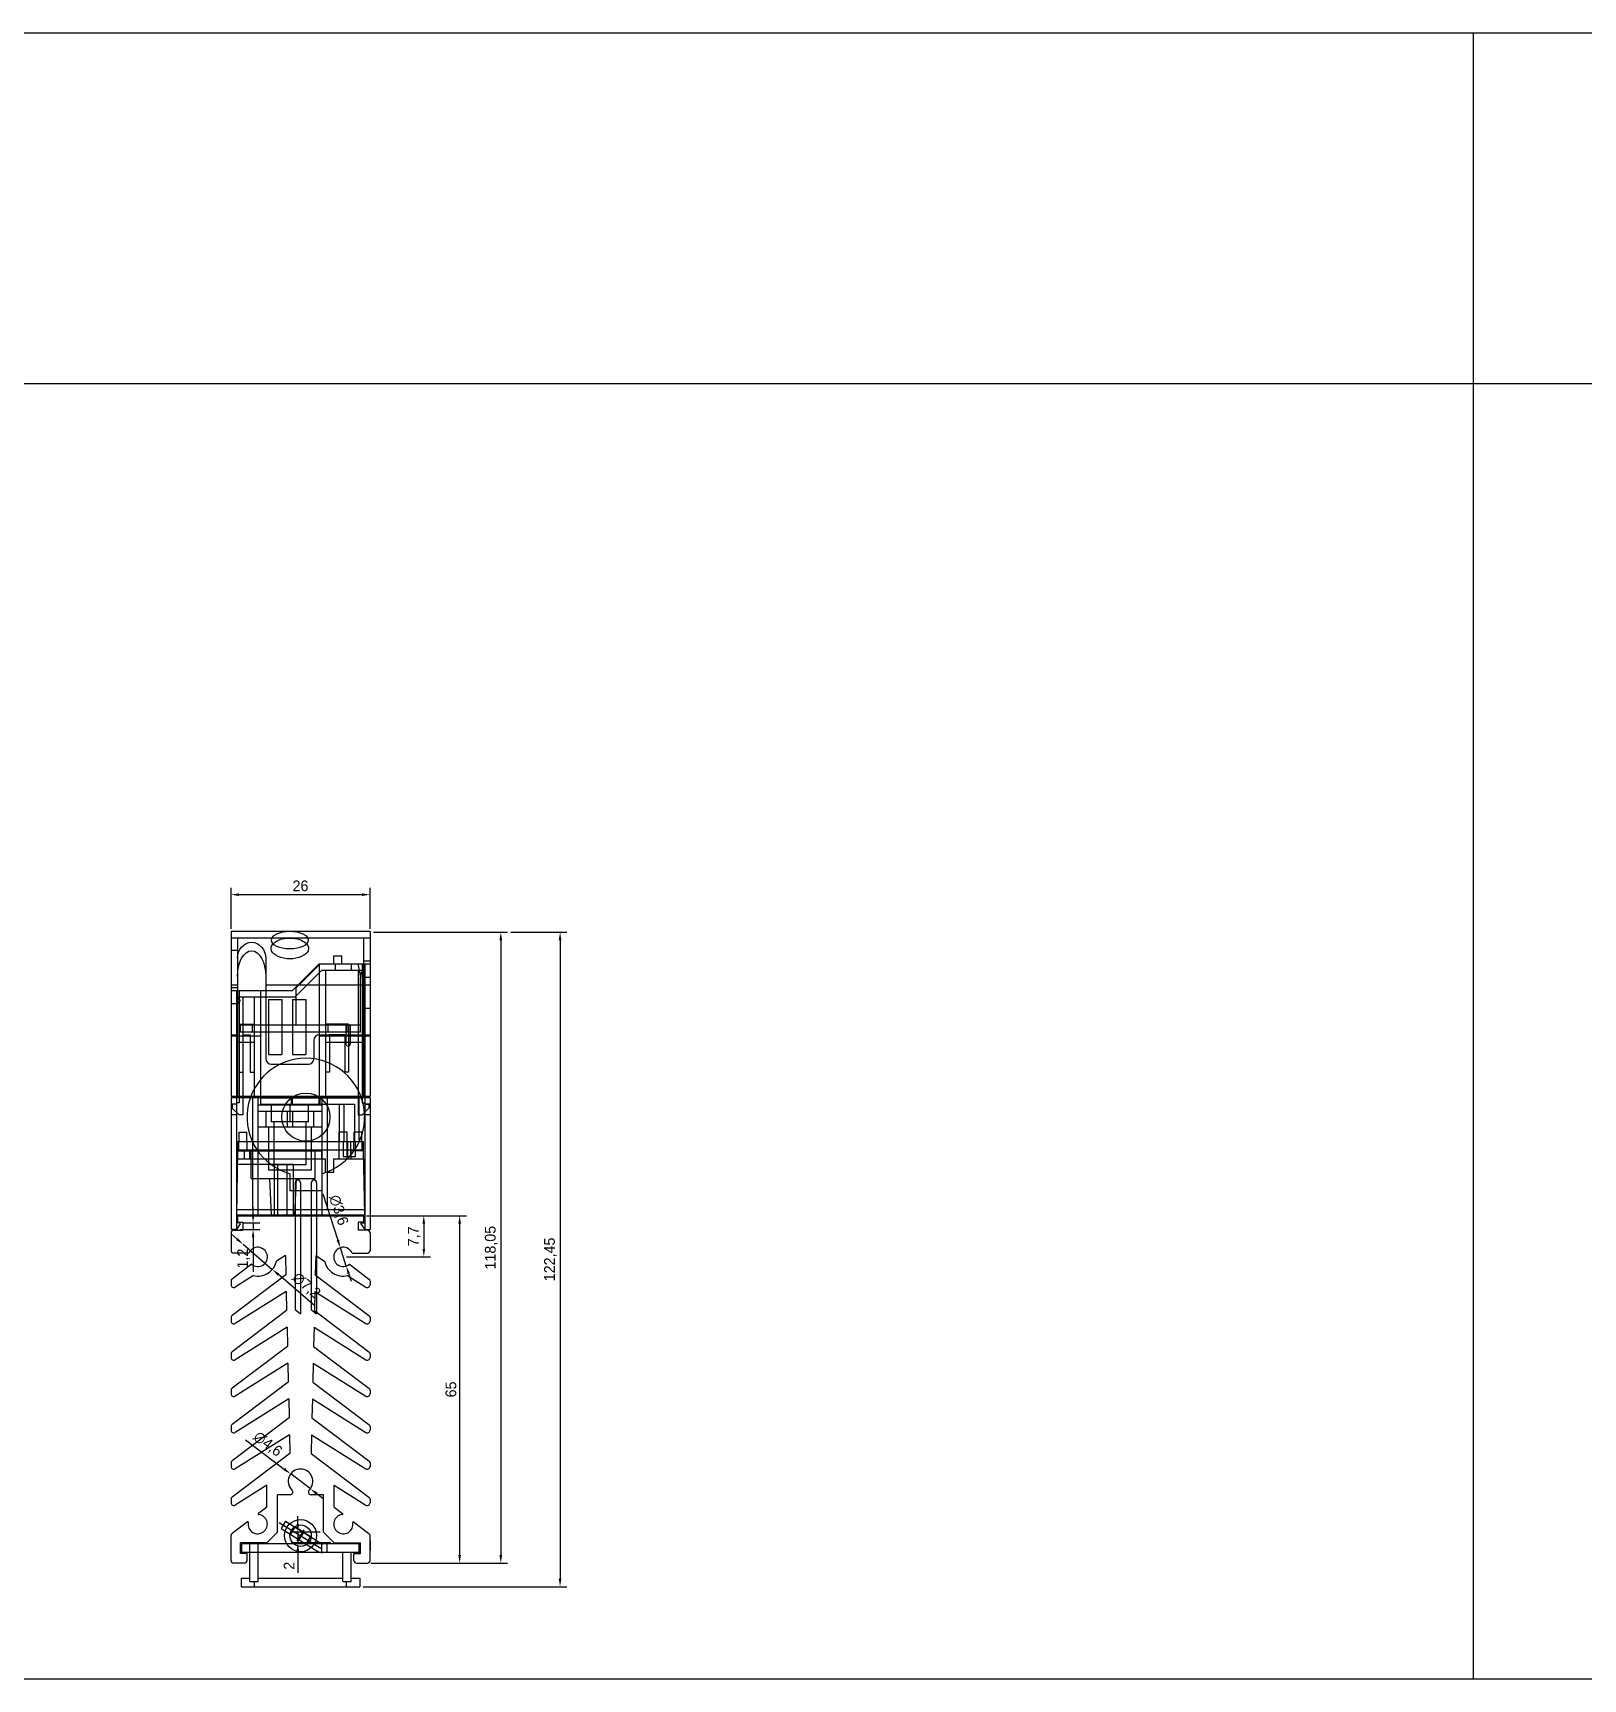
# Model space of a CAD drawing. Header units: millimetres. Extents: x 1406 to 2636, y 2148 to 2456.
# Drawn here: x 1731.1 to 2021.1, y 2147.7 to 2455.7 of the extents above; entities that cross this region are included whole.
import ezdxf

# ---------------------------------------------------------------- set-up
doc = ezdxf.new("R2010")
doc.units = ezdxf.units.MM
doc.linetypes.add('CENTER', pattern=[50.8, 31.75, -6.35, 6.35, -6.35])
for name, color, linetype in [('Bus-Bar', 7, 'Continuous'), ('CASE-COVER', 7, 'Continuous'), ('CASE-상', 7, 'Continuous'), ('CASE-하', 7, 'Continuous'), ('CT', 7, 'Continuous'), ('DINRAIL', 5, 'Continuous'), ('PCB', 7, 'Continuous'), ('SCR', 7, 'Continuous'), ('단자대', 7, 'Continuous'), ('방열판', 7, 'Continuous'), ('스프링', 3, 'Continuous')]:
    doc.layers.add(name, color=color, linetype=linetype)
doc.dimstyles.new('ISO-25', dxfattribs={"dimtxt": 2, "dimasz": 1.5, "dimexe": 1.25, "dimexo": 0.625, "dimtad": 1, "dimtxsty": 'Standard', "dimcen": 2.5, "dimclrd": 6, "dimclre": 6, "dimclrt": 1, "dimazin": 0, "dimtfac": 1, "dimtmove": 0, "dimatfit": 3, "dimfxl": 1, "dimarcsym": 0})

# ---------------------------------------------------------------- blocks, each defined once
blk = doc.blocks.new('*D406')
at = {"color": 6, "lineweight": -2, "transparency": 16777216}
for p, q in [((1780.7, 2176.71), (1780.7, 2178.21)), ((1784.88, 2175.21), (1779.45, 2175.21)), ((1780.7, 2175.21), (1780.7, 2173.21)), ((1786.88, 2173.21), (1779.45, 2173.21)), ((1780.7, 2171.71), (1780.7, 2167.63))]:
    blk.add_line(p, q, dxfattribs=at)
at = {"color": 6, "transparency": 16777216}
for points in [[(1780.45, 2176.71), (1780.95, 2176.71), (1780.7, 2175.21)], [(1780.45, 2171.71), (1780.95, 2171.71), (1780.7, 2173.21)]]:
    blk.add_solid(points, dxfattribs=at)
at = {"layer": 'Defpoints', "color": 0, "transparency": 16777216}
for p in [(1785.5, 2175.21), (1780.7, 2173.21), (1787.5, 2173.21)]:
    blk.add_point(p, dxfattribs=at)
at = {"color": 1, "transparency": 16777216, "insert": (1779.07, 2168.92), "char_height": 2, "attachment_point": 5, "rotation": 90}
blk.add_mtext('2', dxfattribs=at)
blk = doc.blocks.new('*D407')
at = {"color": 6, "lineweight": -2, "transparency": 16777216}
for p, q in [((1785.37, 2238.49), (1788.18, 2229.85)), ((1789.76, 2225), (1788.65, 2228.42)), ((1790.22, 2223.57), (1790.69, 2222.14))]:
    blk.add_line(p, q, dxfattribs=at)
at = {"color": 6, "transparency": 16777216}
for points in [[(1788.42, 2229.92), (1787.95, 2229.77), (1788.65, 2228.42)], [(1790.46, 2223.65), (1789.99, 2223.49), (1789.76, 2225)]]:
    blk.add_solid(points, dxfattribs=at)
at = {"layer": 'Defpoints', "color": 0, "transparency": 16777216}
for p in [(1788.65, 2228.42), (1789.76, 2225)]:
    blk.add_point(p, dxfattribs=at)
at = {"color": 1, "transparency": 16777216, "insert": (1788.25, 2235.43), "char_height": 2, "attachment_point": 5, "rotation": 288.0143}
blk.add_mtext('∅3,6', dxfattribs=at)
blk = doc.blocks.new('*D408')
at = {"color": 6, "lineweight": -2, "transparency": 16777216}
for p, q in [((1769.34, 2230.03), (1768.2, 2231.01)), ((1770.47, 2229.06), (1775.93, 2224.36)), ((1783.96, 2217.47), (1777.07, 2223.39))]:
    blk.add_line(p, q, dxfattribs=at)
at = {"color": 6, "transparency": 16777216}
for points in [[(1769.5, 2230.22), (1769.17, 2229.84), (1770.47, 2229.06)], [(1777.23, 2223.58), (1776.91, 2223.2), (1775.93, 2224.36)]]:
    blk.add_solid(points, dxfattribs=at)
at = {"layer": 'Defpoints', "color": 0, "transparency": 16777216}
for p in [(1770.47, 2229.06), (1775.93, 2224.36)]:
    blk.add_point(p, dxfattribs=at)
at = {"color": 1, "transparency": 16777216, "insert": (1782.25, 2221.3), "char_height": 2, "attachment_point": 5, "rotation": 319.3263}
blk.add_mtext('∅7,2', dxfattribs=at)
blk = doc.blocks.new('*D409')
at = {"color": 6, "lineweight": -2, "transparency": 16777216}
for p, q in [((1770.92, 2192.47), (1778.17, 2187)), ((1783.04, 2183.32), (1779.37, 2186.1)), ((1784.24, 2182.42), (1785.43, 2181.51))]:
    blk.add_line(p, q, dxfattribs=at)
at = {"color": 6, "transparency": 16777216}
for points in [[(1778.32, 2187.2), (1778.02, 2186.8), (1779.37, 2186.1)], [(1784.39, 2182.62), (1784.08, 2182.22), (1783.04, 2183.32)]]:
    blk.add_solid(points, dxfattribs=at)
at = {"layer": 'Defpoints', "color": 0, "transparency": 16777216}
for p in [(1779.37, 2186.1), (1783.04, 2183.32)]:
    blk.add_point(p, dxfattribs=at)
at = {"color": 1, "transparency": 16777216, "insert": (1775.03, 2191.62), "char_height": 2, "attachment_point": 5, "rotation": 322.9345}
blk.add_mtext('∅4,6', dxfattribs=at)
blk = doc.blocks.new('*D433')
at = {"color": 6, "lineweight": -2, "transparency": 16777216}
for p, q in [((1772.33, 2234.56), (1772.33, 2236.06)), ((1770.44, 2233.06), (1773.58, 2233.06)), ((1772.33, 2233.06), (1772.33, 2231.86)), ((1769.83, 2231.86), (1773.58, 2231.86)), ((1772.33, 2230.36), (1772.33, 2223.94))]:
    blk.add_line(p, q, dxfattribs=at)
at = {"color": 6, "transparency": 16777216}
for points in [[(1772.08, 2234.56), (1772.58, 2234.56), (1772.33, 2233.06)], [(1772.08, 2230.36), (1772.58, 2230.36), (1772.33, 2231.86)]]:
    blk.add_solid(points, dxfattribs=at)
at = {"layer": 'Defpoints', "color": 0, "transparency": 16777216}
for p in [(1769.82, 2233.06), (1769.2, 2231.86), (1772.33, 2231.86)]:
    blk.add_point(p, dxfattribs=at)
at = {"color": 1, "transparency": 16777216, "insert": (1770.54, 2226.4), "char_height": 2, "attachment_point": 5, "rotation": 90}
blk.add_mtext('1,2', dxfattribs=at)
blk = doc.blocks.new('*D233')
at = {"color": 6, "lineweight": -2, "transparency": 16777216}
for p, q in [((1794.83, 2287.46), (1819.92, 2287.46)), ((1818.67, 2285.96), (1818.67, 2170.91)), ((1794.33, 2169.41), (1819.92, 2169.41))]:
    blk.add_line(p, q, dxfattribs=at)
at = {"color": 6, "transparency": 16777216}
for points in [[(1818.42, 2285.96), (1818.92, 2285.96), (1818.67, 2287.46)], [(1818.42, 2170.91), (1818.92, 2170.91), (1818.67, 2169.41)]]:
    blk.add_solid(points, dxfattribs=at)
at = {"layer": 'Defpoints', "color": 0, "transparency": 16777216}
for p in [(1794.2, 2287.46), (1793.7, 2169.41), (1818.67, 2169.41)]:
    blk.add_point(p, dxfattribs=at)
at = {"color": 1, "transparency": 16777216, "insert": (1816.88, 2228.43), "char_height": 2, "attachment_point": 5, "rotation": 90}
blk.add_mtext('118,05', dxfattribs=at)
blk = doc.blocks.new('*D434')
at = {"color": 6, "lineweight": -2, "transparency": 16777216}
for p, q in [((1820.54, 2287.46), (1831, 2287.46)), ((1829.75, 2285.96), (1829.75, 2166.51)), ((1792.93, 2165.01), (1831, 2165.01))]:
    blk.add_line(p, q, dxfattribs=at)
at = {"color": 6, "transparency": 16777216}
for points in [[(1829.5, 2285.96), (1830, 2285.96), (1829.75, 2287.46)], [(1829.5, 2166.51), (1830, 2166.51), (1829.75, 2165.01)]]:
    blk.add_solid(points, dxfattribs=at)
at = {"layer": 'Defpoints', "color": 0, "transparency": 16777216}
for p in [(1819.92, 2287.46), (1792.3, 2165.01), (1829.75, 2165.01)]:
    blk.add_point(p, dxfattribs=at)
at = {"color": 1, "transparency": 16777216, "insert": (1827.96, 2226.23), "char_height": 2, "attachment_point": 5, "rotation": 90}
blk.add_mtext('122,45', dxfattribs=at)
blk = doc.blocks.new('*D435')
at = {"color": 6, "lineweight": -2, "transparency": 16777216}
for p, q in [((1793.53, 2234.41), (1812.22, 2234.41)), ((1810.97, 2232.91), (1810.97, 2170.91)), ((1794.33, 2169.41), (1812.22, 2169.41))]:
    blk.add_line(p, q, dxfattribs=at)
at = {"color": 6, "transparency": 16777216}
for points in [[(1810.72, 2232.91), (1811.22, 2232.91), (1810.97, 2234.41)], [(1810.72, 2170.91), (1811.22, 2170.91), (1810.97, 2169.41)]]:
    blk.add_solid(points, dxfattribs=at)
at = {"layer": 'Defpoints', "color": 0, "transparency": 16777216}
for p in [(1792.9, 2234.41), (1793.71, 2169.41), (1810.97, 2169.41)]:
    blk.add_point(p, dxfattribs=at)
at = {"color": 1, "transparency": 16777216, "insert": (1809.34, 2201.91), "char_height": 2, "attachment_point": 5, "rotation": 90}
blk.add_mtext('65', dxfattribs=at)
blk = doc.blocks.new('*D234')
at = {"color": 6, "lineweight": -2, "transparency": 16777216}
for p, q in [((1768.2, 2288.08), (1768.2, 2295.73)), ((1769.7, 2294.48), (1792.7, 2294.48)), ((1794.2, 2288.08), (1794.2, 2295.73))]:
    blk.add_line(p, q, dxfattribs=at)
at = {"color": 6, "transparency": 16777216}
for points in [[(1769.7, 2294.73), (1769.7, 2294.23), (1768.2, 2294.48)], [(1792.7, 2294.73), (1792.7, 2294.23), (1794.2, 2294.48)]]:
    blk.add_solid(points, dxfattribs=at)
at = {"layer": 'Defpoints', "color": 0, "transparency": 16777216}
for p in [(1794.2, 2294.48), (1768.2, 2287.46), (1794.2, 2287.46)]:
    blk.add_point(p, dxfattribs=at)
at = {"color": 1, "transparency": 16777216, "insert": (1781.2, 2296.11), "char_height": 2, "attachment_point": 5}
blk.add_mtext('26', dxfattribs=at)
blk = doc.blocks.new('*D510')
at = {"color": 6, "lineweight": -2, "transparency": 16777216}
for p, q in [((1793.53, 2234.41), (1805.51, 2234.41)), ((1804.26, 2232.91), (1804.26, 2228.21)), ((1789.83, 2226.71), (1805.51, 2226.71))]:
    blk.add_line(p, q, dxfattribs=at)
at = {"color": 6, "transparency": 16777216}
for points in [[(1804.01, 2232.91), (1804.51, 2232.91), (1804.26, 2234.41)], [(1804.01, 2228.21), (1804.51, 2228.21), (1804.26, 2226.71)]]:
    blk.add_solid(points, dxfattribs=at)
at = {"layer": 'Defpoints', "color": 0, "transparency": 16777216}
for p in [(1792.9, 2234.41), (1789.2, 2226.71), (1804.26, 2226.71)]:
    blk.add_point(p, dxfattribs=at)
at = {"color": 1, "transparency": 16777216, "insert": (1802.47, 2230.56), "char_height": 2, "attachment_point": 5, "rotation": 90}
blk.add_mtext('7,7', dxfattribs=at)

msp = doc.modelspace()

# ---------------------------------------------------------------- linework, layer by layer
at = {"color": 1}
msp.add_line((1406.218, 2455.699), (2635.997, 2455.699), dxfattribs=at)
at = {"color": 1, "ltscale": 10}
for p, q in [((2000.636, 2147.723), (2000.636, 2455.699)), ((2635.997, 2390.025), (1406.218, 2390.025)), ((2635.997, 2147.723), (1406.218, 2147.723))]:
    msp.add_line(p, q, dxfattribs=at)
at = {"layer": 'Bus-Bar', "color": 2, "ltscale": 10}
for p, q in [((1773.703, 2256.459), (1773.703, 2255.259)), ((1773.703, 2256.459), (1792.123, 2256.459)), ((1773.703, 2255.259), (1791.275, 2255.259)), ((1788.446, 2255.259), (1788.446, 2248.259)), ((1789.295, 2255.259), (1789.295, 2248.259)), ((1791.275, 2255.259), (1791.275, 2248.259)), ((1792.123, 2256.459), (1792.123, 2248.259)), ((1789.153, 2248.259), (1789.153, 2245.459)), ((1790.002, 2248.259), (1790.002, 2245.459)), ((1790.568, 2248.259), (1790.568, 2245.459)), ((1791.416, 2248.259), (1791.416, 2245.459))]:
    msp.add_line(p, q, dxfattribs=at)
at = {"layer": 'Bus-Bar', "color": 2}
for p, q in [((1779.703, 2255.259), (1779.703, 2256.459)), ((1784.703, 2255.259), (1784.703, 2256.459)), ((1789.153, 2248.259), (1788.446, 2248.259)), ((1790.002, 2248.259), (1789.153, 2248.259)), ((1792.123, 2248.259), (1790.568, 2248.259)), ((1791.416, 2245.459), (1789.153, 2245.459))]:
    msp.add_line(p, q, dxfattribs=at)
at = {"layer": 'CASE-COVER', "color": 3, "ltscale": 10}
for p, q in [((1794.203, 2287.559), (1768.203, 2287.559)), ((1768.203, 2287.559), (1768.203, 2268.259)), ((1794.203, 2286.359), (1768.203, 2286.359)), ((1769.403, 2286.359), (1769.403, 2282.577)), ((1793.003, 2286.359), (1793.003, 2268.259)), ((1794.203, 2287.559), (1794.203, 2268.259)), ((1769.403, 2284.059), (1768.203, 2284.059)), ((1769.403, 2282.577), (1769.403, 2268.259)), ((1774.703, 2282.577), (1774.703, 2263.759)), ((1792.503, 2279.709), (1793.003, 2280.359)), ((1792.503, 2279.709), (1793.003, 2279.059)), ((1794.203, 2282.059), (1793.003, 2282.059)), ((1793.003, 2279.059), (1794.203, 2279.059)), ((1769.403, 2277.559), (1768.203, 2277.559)), ((1769.403, 2277.059), (1768.203, 2277.059)), ((1794.203, 2277.559), (1774.703, 2277.559)), ((1769.403, 2274.059), (1768.203, 2274.059)), ((1769.903, 2274.709), (1769.403, 2275.359)), ((1769.903, 2274.709), (1769.403, 2274.059)), ((1783.703, 2267.259), (1783.703, 2263.759))]:
    msp.add_line(p, q, dxfattribs=at)
at = {"layer": 'CASE-COVER', "color": 3}
for p, q in [((1793.003, 2273.259), (1794.203, 2273.259)), ((1768.203, 2268.259), (1769.403, 2268.259)), ((1784.703, 2268.259), (1794.203, 2268.259)), ((1775.703, 2262.759), (1782.703, 2262.759))]:
    msp.add_line(p, q, dxfattribs=at)
at = {"layer": 'CASE-COVER', "color": 3, "ltscale": 10}
for centre, start, end in [((1784.703, 2267.259), 90, 180), ((1775.703, 2263.759), 180, 270)]:
    msp.add_arc(centre, 1, start, end, dxfattribs=at)
at = {"layer": 'CASE-COVER', "color": 3}
msp.add_arc((1782.703, 2263.759), 1, 270, 0, dxfattribs=at)
at = {"layer": 'CASE-COVER', "color": 3, "extrusion": (0, 0, -1)}
for centre, major_axis, ratio, start_param, end_param in [((1772.053, 2282.577), (0, 2.982), 0.8885815, 4.712389, 7.8539816), ((1779.203, 2284.414), (3.5, 0), 0.5543743, -0.4591593, 3.600752), ((1779.203, 2284.414), (-3.5, 0), 0.5543743, 0.4591593, 2.6824333), ((1772.053, 2279.177), (0, 4.82), 0.5498471, 4.712389, 7.8539816)]:
    msp.add_ellipse(centre, major_axis=major_axis, ratio=ratio, start_param=start_param, end_param=end_param, dxfattribs=at)
msp.add_ellipse((1779.203, 2285.974), major_axis=(3.5, 0), ratio=0.4515754, dxfattribs=at)
at = {"layer": 'CASE-상', "color": 2}
for p, q in [((1779.703, 2276.559), (1784.703, 2281.559)), ((1780.2, 2275.359), (1785.2, 2280.359)), ((1784.703, 2281.559), (1794.203, 2281.559)), ((1785.2, 2280.359), (1793.003, 2280.359)), ((1768.205, 2276.559), (1779.703, 2276.559)), ((1769.405, 2275.359), (1780.2, 2275.359)), ((1775.203, 2274.859), (1775.203, 2264.559)), ((1775.203, 2274.859), (1777.703, 2274.859)), ((1777.703, 2274.859), (1777.703, 2264.559)), ((1779.703, 2274.859), (1782.203, 2274.859)), ((1782.203, 2274.859), (1782.203, 2264.559)), ((1769.703, 2270.259), (1772.503, 2270.259)), ((1790.203, 2270.259), (1785.903, 2270.259)), ((1768.204, 2268.06), (1773.703, 2268.06)), ((1769.404, 2266.86), (1772.503, 2266.86)), ((1770.403, 2268.259), (1771.803, 2268.259)), ((1784.703, 2268.06), (1794.203, 2268.059)), ((1785.903, 2266.86), (1793.003, 2266.859)), ((1789.503, 2268.259), (1786.603, 2268.259)), ((1775.203, 2264.559), (1777.703, 2264.559)), ((1779.703, 2264.559), (1782.203, 2264.559)), ((1769.703, 2261.259), (1770.403, 2261.259)), ((1771.803, 2261.259), (1772.503, 2261.259)), ((1786.603, 2261.259), (1785.903, 2261.259)), ((1790.203, 2261.259), (1789.503, 2261.259)), ((1768.203, 2256.759), (1794.203, 2256.759)), ((1769.203, 2255.259), (1768.403, 2255.259)), ((1769.703, 2253.259), (1768.403, 2254.559)), ((1769.703, 2255.559), (1769.203, 2255.559)), ((1792.703, 2255.559), (1793.203, 2255.559)), ((1792.703, 2253.259), (1794.003, 2254.559)), ((1793.203, 2255.259), (1794.003, 2255.259)), ((1770.403, 2253.259), (1769.703, 2253.259)), ((1792.003, 2253.259), (1792.703, 2253.259))]:
    msp.add_line(p, q, dxfattribs=at)
at = {"layer": 'CASE-상', "color": 2, "ltscale": 10}
for p, q in [((1784.703, 2281.559), (1784.703, 2256.759)), ((1785.903, 2280.359), (1785.903, 2256.759)), ((1787.703, 2281.559), (1787.703, 2280.359)), ((1790.703, 2281.559), (1790.703, 2280.359)), ((1792.003, 2280.359), (1792.003, 2256.759)), ((1792.703, 2281.559), (1792.703, 2255.559)), ((1793.003, 2280.359), (1793.003, 2256.759)), ((1793.203, 2281.559), (1793.203, 2256.759)), ((1794.203, 2281.559), (1794.203, 2256.759)), ((1768.205, 2276.559), (1768.203, 2256.759)), ((1769.205, 2276.559), (1769.203, 2256.559)), ((1769.703, 2276.559), (1769.703, 2255.559)), ((1773.703, 2276.559), (1773.703, 2256.759)), ((1769.405, 2275.359), (1769.403, 2256.759)), ((1770.403, 2275.359), (1770.403, 2256.759)), ((1772.503, 2275.359), (1772.503, 2256.759)), ((1779.703, 2274.859), (1779.703, 2264.559)), ((1790.203, 2270.259), (1790.203, 2261.259)), ((1771.803, 2268.259), (1771.803, 2261.259)), ((1786.603, 2268.259), (1786.603, 2261.259)), ((1789.503, 2268.259), (1789.503, 2261.259)), ((1768.403, 2255.259), (1768.403, 2254.556)), ((1769.203, 2256.759), (1769.203, 2255.259)), ((1770.403, 2256.759), (1770.403, 2253.259)), ((1792.003, 2256.759), (1792.003, 2253.259)), ((1793.203, 2256.759), (1793.203, 2255.259)), ((1794.003, 2255.259), (1794.003, 2254.556))]:
    msp.add_line(p, q, dxfattribs=at)
at = {"layer": 'CASE-하', "color": 5, "ltscale": 10}
for p, q in [((1768.203, 2256.559), (1768.203, 2231.859)), ((1769.203, 2256.559), (1769.203, 2234.559)), ((1793.203, 2256.559), (1793.203, 2234.559)), ((1794.203, 2256.559), (1794.203, 2231.859)), ((1769.203, 2234.559), (1769.203, 2231.859)), ((1769.9, 2232.904), (1769.203, 2231.859)), ((1792.507, 2232.904), (1793.203, 2231.859)), ((1793.203, 2234.559), (1793.203, 2231.859))]:
    msp.add_line(p, q, dxfattribs=at)
at = {"layer": 'CASE-하', "color": 5}
for p, q in [((1768.203, 2256.559), (1794.203, 2256.559)), ((1768.203, 2255.359), (1769.203, 2255.359)), ((1772.203, 2256.559), (1772.203, 2235.559)), ((1773.203, 2256.559), (1773.203, 2234.559)), ((1773.203, 2255.159), (1785.203, 2255.159)), ((1775.704, 2255.159), (1775.704, 2251.959)), ((1779.203, 2255.159), (1779.203, 2251.959)), ((1779.503, 2255.159), (1779.503, 2256.559)), ((1782.703, 2251.959), (1782.703, 2255.159)), ((1784.903, 2255.159), (1784.903, 2256.559)), ((1785.203, 2256.559), (1785.203, 2234.559)), ((1786.203, 2256.559), (1786.203, 2235.559)), ((1793.203, 2255.359), (1794.203, 2255.359)), ((1768.203, 2253.359), (1769.203, 2253.359)), ((1773.203, 2253.959), (1785.203, 2253.959)), ((1774.704, 2253.959), (1774.704, 2250.959)), ((1782.703, 2251.959), (1775.704, 2251.959)), ((1776.204, 2251.959), (1776.204, 2243.959)), ((1778.703, 2253.959), (1778.703, 2250.959)), ((1779.703, 2253.959), (1779.703, 2250.959)), ((1782.204, 2251.959), (1782.204, 2243.959)), ((1783.703, 2250.959), (1783.703, 2253.959)), ((1793.203, 2253.359), (1794.203, 2253.359)), ((1774.704, 2250.959), (1773.203, 2250.959)), ((1783.703, 2250.959), (1774.704, 2250.959)), ((1775.204, 2250.959), (1775.204, 2242.959)), ((1783.204, 2250.959), (1783.204, 2242.959)), ((1785.203, 2250.959), (1783.703, 2250.959)), ((1769.203, 2244.059), (1779.825, 2244.059)), ((1783.204, 2242.959), (1775.204, 2242.959)), ((1782.204, 2243.959), (1776.204, 2243.959)), ((1776.303, 2244.059), (1776.303, 2234.559)), ((1776.881, 2244.059), (1776.881, 2234.559)), ((1778.67, 2244.059), (1778.67, 2234.559)), ((1779.825, 2244.059), (1779.825, 2234.559)), ((1769.203, 2235.559), (1772.203, 2235.559)), ((1769.203, 2234.559), (1793.203, 2234.559)), ((1769.817, 2233.059), (1769.203, 2233.059)), ((1772.203, 2235.559), (1786.203, 2235.559)), ((1786.203, 2235.559), (1793.203, 2235.559)), ((1792.59, 2233.059), (1793.203, 2233.059)), ((1769.203, 2231.859), (1768.203, 2231.859)), ((1793.203, 2231.859), (1794.203, 2231.859))]:
    msp.add_line(p, q, dxfattribs=at)
at = {"layer": 'CASE-하', "color": 5, "ltscale": 10}
for centre, start, end in [((1769.817, 2232.959), 326.30993, 90), ((1792.59, 2232.959), 90, 213.69007)]:
    msp.add_arc(centre, 0.1, start, end, dxfattribs=at)
at = {"layer": 'CT', "color": 1}
for p, q in [((1779.204, 2242.276), (1779.204, 2239.079)), ((1785.204, 2242.276), (1785.204, 2239.079)), ((1785.204, 2239.079), (1779.204, 2239.079)), ((1780.204, 2240.58), (1780.204, 2216.865)), ((1781.204, 2240.58), (1781.204, 2216.027)), ((1783.204, 2240.58), (1783.204, 2216.865)), ((1784.204, 2240.58), (1784.204, 2216.027)), ((1780.204, 2216.865), (1781.204, 2216.027)), ((1783.204, 2216.865), (1784.204, 2216.027))]:
    msp.add_line(p, q, dxfattribs=at)
msp.add_circle((1782.204, 2252.859), 4.5, dxfattribs=at)
for centre, radius, start, end in [((1782.204, 2252.859), 11, 285.82662, 254.17338), ((1780.704, 2240.58), 0.5, 0, 180), ((1783.704, 2240.58), 0.5, 0, 180)]:
    msp.add_arc(centre, radius, start, end, dxfattribs=at)
at = {"layer": 'DINRAIL', "color": 1, "linetype": 'CENTER'}
for p, q in [((1777.232, 2177.047), (1785.203, 2172.066)), ((1780.557, 2173.499), (1781.878, 2175.614))]:
    msp.add_line(p, q, dxfattribs=at)
at = {"layer": 'DINRAIL'}
for p, q in [((1778.419, 2177.249), (1777.571, 2175.892)), ((1777.571, 2175.892), (1784.745, 2171.409)), ((1778.419, 2177.249), (1785.203, 2173.009)), ((1783.168, 2174.281), (1780.115, 2176.189)), ((1780.963, 2173.772), (1781.811, 2175.129)), ((1770.203, 2171.409), (1770.203, 2173.009)), ((1792.203, 2173.009), (1770.203, 2173.009)), ((1792.203, 2171.409), (1770.203, 2171.409)), ((1771.703, 2166.009), (1771.703, 2173.009)), ((1773.303, 2166.009), (1773.303, 2173.009)), ((1789.103, 2166.009), (1789.103, 2171.409)), ((1790.703, 2166.009), (1790.703, 2171.409)), ((1792.203, 2171.409), (1792.203, 2173.009)), ((1770.103, 2166.609), (1771.703, 2166.609)), ((1770.103, 2166.609), (1770.103, 2165.009)), ((1771.703, 2166.009), (1773.303, 2166.009)), ((1772.605, 2165.009), (1772.605, 2166.009)), ((1773.303, 2166.609), (1789.103, 2166.609)), ((1789.103, 2166.009), (1790.703, 2166.009)), ((1789.802, 2165.009), (1789.802, 2166.009)), ((1790.703, 2166.609), (1792.302, 2166.609)), ((1792.302, 2166.609), (1792.302, 2165.009)), ((1770.103, 2165.009), (1792.302, 2165.009))]:
    msp.add_line(p, q, dxfattribs=at)
at = {"layer": 'DINRAIL', "color": 4}
for p, q in [((1779.354, 2174.778), (1780.202, 2176.135)), ((1782.235, 2172.977), (1783.083, 2174.334)), ((1786.203, 2171.409), (1786.203, 2173.009))]:
    msp.add_line(p, q, dxfattribs=at)
at = {"layer": 'DINRAIL', "color": 1}
msp.add_line((1785.203, 2171.409), (1785.203, 2173.009), dxfattribs=at)
at = {"layer": 'DINRAIL'}
for radius in [2.1, 0.5]:
    msp.add_arc((1785.347, 2173.509), radius, 238, 270, dxfattribs=at)
at = {"layer": 'PCB', "color": 1}
for p, q in [((1792.403, 2270.059), (1770.003, 2270.059)), ((1770.003, 2268.759), (1770.003, 2270.059)), ((1772.203, 2268.759), (1772.203, 2270.059)), ((1786.403, 2268.759), (1786.403, 2270.059)), ((1789.903, 2268.759), (1789.903, 2270.059)), ((1792.403, 2268.759), (1792.403, 2270.059)), ((1792.403, 2268.759), (1770.003, 2268.759)), ((1769.403, 2246.659), (1769.403, 2248.259)), ((1793.003, 2248.259), (1769.403, 2248.259)), ((1793.003, 2246.659), (1793.003, 2248.259)), ((1793.003, 2246.659), (1769.403, 2246.659))]:
    msp.add_line(p, q, dxfattribs=at)
at = {"layer": 'SCR', "color": 3, "ltscale": 10}
for p, q in [((1769.653, 2246.559), (1769.753, 2250.059)), ((1769.753, 2250.059), (1771.153, 2250.059)), ((1771.253, 2246.559), (1771.153, 2250.059)), ((1789.953, 2250.059), (1788.453, 2250.059)), ((1788.453, 2245.059), (1788.453, 2250.059)), ((1789.953, 2245.059), (1789.953, 2250.059)), ((1791.153, 2246.559), (1791.253, 2250.059)), ((1792.653, 2250.059), (1791.253, 2250.059)), ((1792.753, 2246.559), (1792.653, 2250.059)), ((1769.432, 2246.559), (1769.203, 2234.559)), ((1769.432, 2246.559), (1771.703, 2246.559)), ((1770.703, 2246.559), (1785.203, 2246.559)), ((1770.703, 2245.059), (1770.703, 2246.559)), ((1771.703, 2245.059), (1771.703, 2246.559)), ((1771.953, 2241.359), (1771.953, 2246.559)), ((1783.953, 2241.359), (1783.953, 2246.559)), ((1785.203, 2245.059), (1785.203, 2246.559)), ((1792.975, 2246.559), (1790.703, 2246.559)), ((1790.703, 2245.059), (1790.703, 2246.559)), ((1793.203, 2234.559), (1792.975, 2246.559)), ((1769.403, 2245.059), (1785.903, 2245.059)), ((1769.403, 2245.059), (1785.903, 2245.059)), ((1785.903, 2242.559), (1785.903, 2245.059)), ((1785.903, 2242.559), (1787.403, 2242.559)), ((1787.403, 2245.059), (1793.003, 2245.059)), ((1787.403, 2245.059), (1793.003, 2245.059)), ((1787.403, 2242.559), (1787.403, 2245.059)), ((1771.953, 2241.359), (1783.953, 2241.359)), ((1775.753, 2234.559), (1775.453, 2241.359)), ((1780.153, 2234.559), (1780.453, 2241.359)), ((1769.203, 2234.559), (1793.203, 2234.559))]:
    msp.add_line(p, q, dxfattribs=at)
at = {"layer": '단자대', "color": 5}
for p, q in [((1787.403, 2283.059), (1788.903, 2283.059)), ((1787.403, 2281.559), (1787.403, 2283.059)), ((1788.903, 2281.559), (1788.903, 2283.059)), ((1780.403, 2277.059), (1784.903, 2281.559)), ((1784.903, 2281.559), (1791.903, 2281.559)), ((1791.903, 2281.559), (1792.403, 2279.059)), ((1792.403, 2270.059), (1792.403, 2279.059)), ((1780.403, 2270.059), (1780.403, 2277.059)), ((1792.403, 2270.059), (1780.403, 2270.059)), ((1789.703, 2270.059), (1789.703, 2266.559)), ((1790.503, 2270.059), (1790.503, 2266.559))]:
    msp.add_line(p, q, dxfattribs=at)
msp.add_arc((1790.103, 2266.559), 0.4, 180, 0, dxfattribs=at)
at = {"layer": '방열판'}
for p, q in [((1769.403, 2234.309), (1769.403, 2233.309)), ((1769.503, 2234.409), (1792.903, 2234.409)), ((1769.503, 2233.209), (1770.403, 2233.209)), ((1770.403, 2233.209), (1770.403, 2231.709)), ((1792.903, 2233.209), (1792.003, 2233.209)), ((1792.003, 2233.209), (1792.003, 2231.709)), ((1793.003, 2234.309), (1793.003, 2233.309)), ((1768.203, 2231.209), (1768.203, 2227.909)), ((1768.703, 2231.709), (1770.403, 2231.709)), ((1793.703, 2231.709), (1792.003, 2231.709)), ((1794.203, 2231.209), (1794.203, 2227.909)), ((1771.545, 2227.409), (1768.703, 2227.409)), ((1778.371, 2226.94), (1776.712, 2225.903)), ((1778.371, 2226.94), (1778.454, 2223.338)), ((1784.036, 2226.94), (1783.952, 2223.338)), ((1784.036, 2226.94), (1785.695, 2225.903)), ((1790.862, 2227.409), (1793.703, 2227.409)), ((1772.06, 2225.319), (1768.402, 2222.563)), ((1790.347, 2225.319), (1794.004, 2222.563)), ((1768.203, 2222.164), (1768.203, 2221.488)), ((1778.454, 2223.338), (1768.402, 2215.763)), ((1772.39, 2223.202), (1768.968, 2221.064)), ((1783.952, 2223.338), (1794.004, 2215.763)), ((1790.016, 2223.202), (1793.438, 2221.064)), ((1794.203, 2222.164), (1794.203, 2221.488)), ((1778.526, 2220.236), (1768.968, 2214.264)), ((1778.526, 2220.236), (1778.609, 2216.654)), ((1783.881, 2220.236), (1783.798, 2216.654)), ((1783.881, 2220.236), (1793.438, 2214.264)), ((1768.203, 2215.364), (1768.203, 2214.688)), ((1778.609, 2216.654), (1768.402, 2208.963)), ((1783.798, 2216.654), (1794.004, 2208.963)), ((1794.203, 2215.364), (1794.203, 2214.688)), ((1778.681, 2213.533), (1768.968, 2207.464)), ((1778.681, 2213.533), (1778.763, 2209.97)), ((1783.726, 2213.533), (1783.644, 2209.97)), ((1783.726, 2213.533), (1793.438, 2207.464)), ((1768.203, 2208.564), (1768.203, 2207.888)), ((1778.763, 2209.97), (1768.402, 2202.163)), ((1783.644, 2209.97), (1794.004, 2202.163)), ((1794.203, 2208.564), (1794.203, 2207.888)), ((1778.835, 2206.83), (1768.968, 2200.664)), ((1778.835, 2206.83), (1778.917, 2203.286)), ((1783.572, 2206.83), (1783.49, 2203.286)), ((1783.572, 2206.83), (1793.438, 2200.664)), ((1778.917, 2203.286), (1768.402, 2195.363)), ((1783.49, 2203.286), (1794.004, 2195.363)), ((1768.203, 2201.764), (1768.203, 2201.088)), ((1778.99, 2200.126), (1768.968, 2193.864)), ((1778.99, 2200.126), (1779.071, 2196.603)), ((1783.417, 2200.126), (1783.336, 2196.603)), ((1783.417, 2200.126), (1793.438, 2193.864)), ((1794.203, 2201.764), (1794.203, 2201.088)), ((1779.071, 2196.603), (1768.402, 2188.563)), ((1783.336, 2196.603), (1794.004, 2188.563)), ((1768.203, 2194.964), (1768.203, 2194.288)), ((1779.145, 2193.423), (1768.968, 2187.064)), ((1779.145, 2193.423), (1779.225, 2189.919)), ((1783.262, 2193.423), (1783.181, 2189.919)), ((1783.262, 2193.423), (1793.438, 2187.064)), ((1794.203, 2194.964), (1794.203, 2194.288)), ((1779.225, 2189.919), (1768.402, 2181.763)), ((1783.181, 2189.919), (1794.004, 2181.763)), ((1768.203, 2188.164), (1768.203, 2187.488)), ((1794.203, 2188.164), (1794.203, 2187.488)), ((1774.903, 2183.973), (1768.968, 2180.264)), ((1774.903, 2179.862), (1774.903, 2183.973)), ((1787.503, 2179.862), (1787.503, 2183.973)), ((1787.503, 2183.973), (1793.438, 2180.264)), ((1768.203, 2181.364), (1768.203, 2180.688)), ((1776.903, 2175.209), (1776.903, 2182.209)), ((1779.244, 2182.209), (1776.903, 2182.209)), ((1785.503, 2182.209), (1783.163, 2182.209)), ((1785.503, 2175.209), (1785.503, 2182.209)), ((1794.203, 2181.364), (1794.203, 2180.688)), ((1774.903, 2179.862), (1773.334, 2178.68)), ((1787.503, 2179.862), (1789.072, 2178.68)), ((1768.203, 2169.909), (1768.203, 2174.564)), ((1771.273, 2177.127), (1768.402, 2174.963)), ((1774.903, 2173.209), (1776.903, 2175.209)), ((1787.503, 2173.209), (1785.503, 2175.209)), ((1791.133, 2177.127), (1794.004, 2174.963)), ((1794.203, 2169.909), (1794.203, 2174.564)), ((1770.003, 2171.209), (1770.003, 2173.209)), ((1774.903, 2173.209), (1770.003, 2173.209)), ((1787.503, 2173.209), (1792.403, 2173.209)), ((1792.403, 2171.209), (1792.403, 2173.209)), ((1794.203, 2173.613), (1794.203, 2171.786)), ((1770.703, 2169.409), (1768.703, 2169.409)), ((1771.203, 2171.209), (1770.003, 2171.209)), ((1771.203, 2169.909), (1771.203, 2171.209)), ((1791.203, 2171.209), (1792.403, 2171.209)), ((1791.203, 2169.909), (1791.203, 2171.209)), ((1791.703, 2169.409), (1793.703, 2169.409))]:
    msp.add_line(p, q, dxfattribs=at)
for centre, radius, start, end in [((1769.503, 2234.309), 0.1, 90, 180), ((1769.503, 2233.309), 0.1, 180, 270), ((1792.903, 2234.309), 0.1, 0, 90), ((1792.903, 2233.309), 0.1, 270, 0), ((1768.703, 2231.209), 0.5, 90, 180), ((1793.703, 2231.209), 0.5, 360, 90), ((1768.703, 2227.909), 0.5, 180, 270), ((1773.203, 2226.709), 1.8, 230.55969, 157.11462), ((1789.203, 2226.709), 1.8, 22.88538, 309.44031), ((1793.703, 2227.909), 0.5, 270, 360), ((1773.203, 2226.709), 3.6, 256.94766, 347.05234), ((1789.203, 2226.709), 3.6, 192.94766, 283.05234), ((1768.703, 2222.164), 0.5, 127, 180), ((1768.703, 2221.488), 0.5, 180, 302), ((1793.703, 2221.488), 0.5, 238, 0), ((1793.703, 2222.164), 0.5, 0, 53), ((1768.703, 2215.364), 0.5, 127, 180), ((1768.703, 2214.688), 0.5, 180, 302), ((1793.703, 2214.688), 0.5, 238, 0), ((1793.703, 2215.364), 0.5, 0, 53), ((1768.703, 2208.564), 0.5, 127, 180), ((1793.703, 2208.564), 0.5, 0, 53), ((1768.703, 2207.888), 0.5, 180, 302), ((1793.703, 2207.888), 0.5, 238, 0), ((1768.703, 2201.764), 0.5, 127, 180), ((1793.703, 2201.764), 0.5, 0, 53), ((1768.703, 2201.088), 0.5, 180, 302), ((1793.703, 2201.088), 0.5, 238, 0), ((1768.703, 2194.964), 0.5, 127, 180), ((1768.703, 2194.288), 0.5, 180, 302), ((1793.703, 2194.288), 0.5, 238, 0), ((1793.703, 2194.964), 0.5, 0, 53), ((1768.703, 2188.164), 0.5, 127, 180), ((1768.703, 2187.488), 0.5, 180, 302), ((1781.203, 2184.709), 2.3, 314.41531, 225.58469), ((1793.703, 2187.488), 0.5, 238, 0), ((1793.703, 2188.164), 0.5, 0, 53), ((1768.703, 2181.364), 0.5, 127, 180), ((1768.703, 2180.688), 0.5, 180, 302), ((1779.244, 2182.709), 0.5, 270, 45.58469), ((1783.163, 2182.709), 0.5, 134.41531, 270), ((1793.703, 2180.688), 0.5, 238, 0), ((1793.703, 2181.364), 0.5, 0, 53), ((1773.203, 2176.709), 1.8, 169.77276, 84.22724), ((1773.394, 2178.6), 0.1, 127, 264.22724), ((1789.203, 2176.709), 1.8, 95.77276, 10.22724), ((1789.012, 2178.6), 0.1, 275.77276, 53), ((1768.703, 2174.564), 0.5, 127, 180), ((1771.334, 2177.047), 0.1, 349.77276, 127), ((1791.073, 2177.047), 0.1, 53, 190.22724), ((1793.703, 2174.564), 0.5, 0, 53), ((1768.703, 2169.909), 0.5, 180, 270), ((1770.703, 2169.909), 0.5, 270, 0), ((1791.703, 2169.909), 0.5, 180, 270), ((1793.703, 2169.909), 0.5, 270, 0)]:
    msp.add_arc(centre, radius, start, end, dxfattribs=at)
at = {"layer": '스프링'}
for radius in [3, 2]:
    msp.add_circle((1781.218, 2174.557), radius, dxfattribs=at)

# ---------------------------------------------------------------- dimensions: what is measured, and where the dimension line sits
dim = msp.add_linear_dim(base=(1794.203, 2294.482), p1=(1768.203, 2287.459), p2=(1794.203, 2287.459), dimstyle='ISO-25')
dim.commit()
dim.dimension.update_dxf_attribs({"geometry": '*D234', "text_midpoint": (1781.203, 2296.107)})
for base, p1, p2, picture, middle in [((1829.75, 2165.009), (1819.918, 2287.459), (1792.302, 2165.009), '*D434', (1827.959, 2226.234)), ((1818.668, 2169.409), (1794.203, 2287.459), (1793.703, 2169.409), '*D233', (1816.876, 2228.434)), ((1772.335, 2231.859), (1769.817, 2233.059), (1769.203, 2231.859), '*D433', (1770.543, 2226.401)), ((1804.257, 2226.709), (1792.903, 2234.409), (1789.203, 2226.709), '*D510', (1802.466, 2230.559)), ((1810.969, 2169.409), (1792.903, 2234.409), (1793.71, 2169.409), '*D435', (1809.344, 2201.909)), ((1780.699, 2173.209), (1785.503, 2175.209), (1787.503, 2173.209), '*D406', (1779.074, 2168.918))]:
    dim = msp.add_linear_dim(base=base, p1=p1, p2=p2, angle=90, dimstyle='ISO-25')
    dim.commit()
    dim.dimension.update_dxf_attribs({"geometry": picture, "text_midpoint": middle})
for p1, p2, picture, middle in [((1789.76, 2224.998), (1788.647, 2228.421), '*D407', (1788.25, 2235.434)), ((1770.473, 2229.056), (1775.934, 2224.363), '*D408', (1782.252, 2221.295)), ((1783.039, 2183.323), (1779.368, 2186.096), '*D409', (1775.029, 2191.619))]:
    dim = msp.add_diameter_dim_2p(p1=p1, p2=p2, dimstyle='ISO-25')
    dim.commit()
    dim.dimension.update_dxf_attribs({"geometry": picture, "text_midpoint": middle})

doc.saveas('drawing.dxf')
